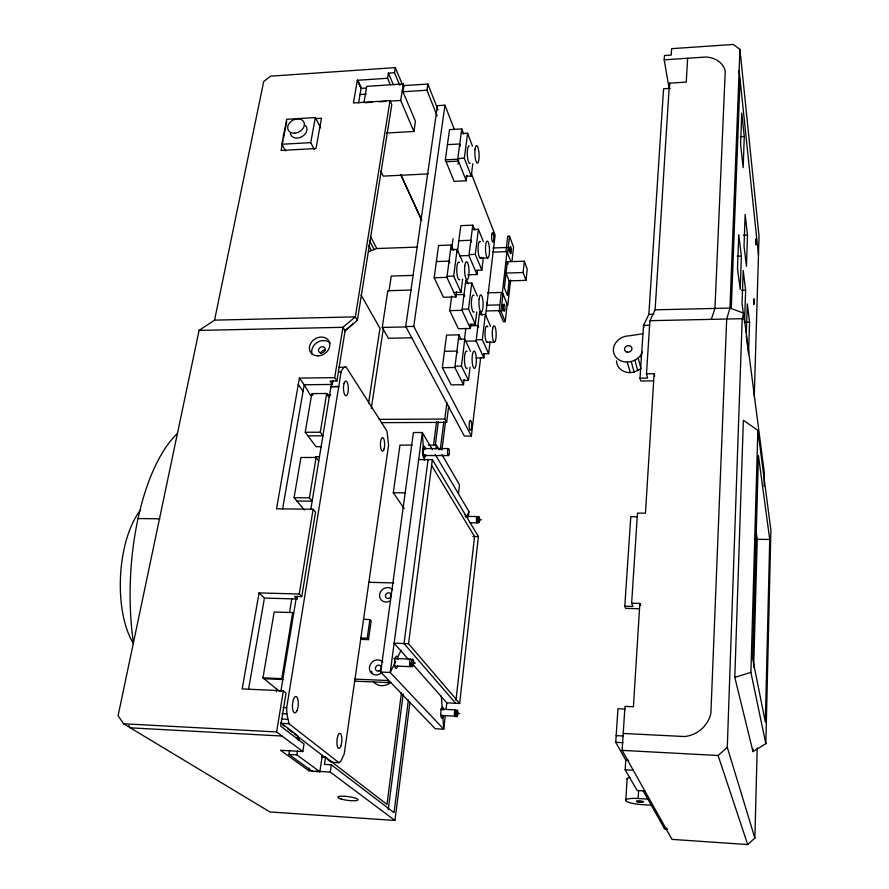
<?xml version="1.0" encoding="UTF-8"?>
<svg xmlns="http://www.w3.org/2000/svg" width="889" height="889" viewBox="0 0 889 889"><rect width="100%" height="100%" fill="white"/><g stroke="black" fill="none" stroke-linecap="round" stroke-linejoin="round"><path stroke-width="1.33" d="M769.73 539.49L765.329 721.99L752.683 658.816L758.428 455.512L769.73 539.49L754.55 539.245M765.829 743.671L770.907 530.3L757.85 430.365L743.371 420.286L734.803 677.34L752.961 751.594L765.829 743.671L750.905 672.384L757.85 430.365M687.63 58.252L686.252 82.11L669.439 83.155L655.115 309.828L649.915 320.685L646.481 373.813L654.137 373.713L645.458 513.197L637.469 513.097L631.646 603.187L639.847 603.42L633.413 706.766L624.967 706.388L622.122 750.372L672.006 839.383L747.693 844.55L754.861 838.094L757.217 748.016M764.096 486.105L764.418 473.637L743.66 313.139L729.969 308.072L655.115 309.828M753.672 667.572L757.25 539.29L755.994 531.178M752.961 751.594L753.039 748.838M754.272 396.116L759.039 236.33L739.948 49.362L733.269 44.45L671.617 48.673L671.217 55.074L664.483 55.529L664.194 59.807L669.117 88.489M746.338 333.286L747.305 303.894L749.571 322.185L748.56 353.755L746.249 335.964M744.538 322.64L745.638 290.203L743.193 270.489L742.048 303.449L743.293 313.039M747.493 235.029L746.438 266.289L744.037 246.197L745.138 214.449L747.493 235.029L743.615 235.163M744.271 136.517L743.16 167.654L740.604 144.663L741.77 113.07L744.271 136.517L740.281 136.728M741.382 256.032L740.204 289.37L737.503 268.6L738.748 234.707L741.382 256.032L737.281 256.154M754.861 838.094L727.291 747.316L742.204 318.695L743.66 313.139M739.948 49.362L729.969 308.072L726.702 319.029L710.9 713.2A30.404 29.615 -0.9 0 1 684.674 736.548L623.222 733.458M731.269 308.639L740.059 79.377M651.97 805.245L641.725 804.601A14.335 2.9 5.3 0 1 625.8 800.678A14.335 2.9 5.3 0 1 638.135 798.511L638.613 790.465M625.8 799.944L627.134 778.664M644.903 790.977L637.191 790.554L625.156 769.83L625.778 760.106L615.721 742.304L617.966 708.733L625.145 709.066M653.182 380.859L640.769 381.003L640.002 378.181L643.525 325.33L648.848 314.417L663.561 88.778L670.328 88.355M639.202 608.754L625.689 608.365L624.8 606.22L630.779 516.676L637.38 516.765M526.021 280.379L527.221 269.1L524.343 261.199L507.33 261.755L504.374 287.847L507.452 295.548L509.097 280.868L506.052 273.067L523.121 272.545L526.021 280.379L509.097 280.868M523.121 272.545L524.343 261.199M505.241 321.651L500.985 311.361L502.974 293.837L501.129 293.892L499.14 311.406L503.407 321.685L505.241 321.651L507.186 304.271M511.986 261.277L513.564 247.12L509.508 236.207L507.697 236.274L505.919 251.831M510.586 280.079L507.741 305.66L502.407 292.414L507.041 251.609L492.562 252.098M476.871 522.632L477.204 519.687L481.349 519.743M507.597 253.076L509.508 236.207M413.196 664.805L446.789 702.832L459.657 703.432L478.415 536.578L432.365 459.635L418.675 459.602M455.935 700.488L474.559 536.523L431.654 465.547M445.256 716.001L443.722 729.169L435.232 728.736L380.725 672.084L413.407 432.532L422.297 432.51L432.51 449.812M446.022 709.422L446.789 702.832M468.359 517.142L468.992 511.642L435.232 454.435M483.472 353.778L488.65 353.689L490.017 341.854M488.65 353.689L482.338 339.698L485.327 314.384L480.116 314.506M454.39 129.627L444.956 105.202L437.455 105.658L405.728 326.563L464.325 436.043L471.37 436.032L480.638 357.578M485.516 316.295L495.117 235.096L471.27 173.355M476.093 357.989L483.86 357.867L484.338 353.755M483.86 357.867L476.115 340.987L479.638 311.606M458.446 493.784L459.524 484.872L441.866 454.468M463.036 380.448L468.481 380.381L470.092 367.079M469.948 324.207L475.304 324.096L476.782 311.939M476.582 270.267L481.849 270.1L483.349 257.71M461.224 339.587L458.968 334.853L446.578 335.097L442.344 367.668L451.234 384.87L463.491 384.737L464.147 379.381M451.634 296.159L449.756 310.628L458.335 328.73L470.37 328.474L470.859 324.441M467.77 274.79L476.982 274.512L477.482 270.434M464.558 338.642L465.825 328.397M468.481 380.381L461.447 366.079L464.791 339.131L459.302 339.231M475.304 324.096L468.525 309.05L471.748 283.058L466.347 283.213M481.849 270.1L475.304 254.365L478.404 229.295L473.104 229.506M336.909 381.014L334.686 377.658L299.415 378.092L304.216 384.781L332.33 384.426L330.097 381.103L336.909 381.014L345.088 330.819L357.378 320.318L355.333 316.851L214.571 320.14L199.092 330.408L118.093 715.734L123.571 723.79L269.889 811.935L394.96 820.469L409.973 702.054M441.933 450.056L445.422 422.519M381.481 422.642L446.634 422.386L448.712 405.995M470.37 328.474L462.036 310.328L465.836 280.157M476.982 274.512L468.948 255.532L472.77 225.173L460.802 225.639L457.357 252.132M463.491 384.737L454.846 367.49L458.968 334.853M435.921 449.112L436.432 445.111L428.331 445.111M465.836 176.311L471.237 176.055L472.826 163.709M453.568 250.487L451.19 245.042L438.588 245.497L434.188 277.746L443.433 297.259L455.89 296.926L456.568 291.625M410.207 666.506L410.674 662.883L415.485 663.083M408.407 699.81L394.038 812.679L331.353 764.818L324.474 764.407L325.552 757.172L321.629 756.95M440.311 449.301L443.822 421.775M446.634 422.386L444.811 419.052L446.9 402.617M454.057 292.503L460.98 292.314L462.658 279.146M460.98 292.314L453.668 276.101L457.146 249.409L450.656 249.631M463.725 134.128L461.769 128.949L449.512 129.65L445.345 159.82L454.101 181.345L466.225 180.767L466.925 175.355M401.428 692.953L386.971 804.445L325.552 757.172M433.543 445.178L436.577 421.775M459.657 703.432L408.54 643.736L432.365 459.635M388.271 809.512L403.173 694.02M435.299 445.145L438.321 421.775M453.023 238.763L451.601 249.609M471.237 176.055L464.314 158.164L467.603 133.194L462.147 133.506M428.076 459.624L404.028 643.569L455.624 703.243M458.068 164.165L458.824 158.442L464.314 158.164M455.89 296.926L446.911 277.368L451.19 245.042M466.225 180.767L457.713 159.187L461.769 128.949M404.195 508.619L393.305 492.75L399.972 445.111L412.129 445.111M369.88 619.533L371.146 620.955L368.502 639.647L367.224 638.269L369.88 619.533L363.268 619.322M471.37 436.032L413.763 326.396L444.956 105.202M394.96 820.469L330.286 772.096L331.353 764.818M437.144 115.903L426.942 90.222L427.853 84.044L403.973 85.6L403.295 83.966L366.713 86.366L363.934 102.768M371.291 408.484L383.437 327.93M388.993 291.07L391.249 276.057L413.407 275.379M386.382 133.017L413.907 131.461L415.43 121.315L403.006 91.756L403.973 85.6M289.592 750.494L288.958 754.405L312.25 771.285L319.851 771.741L322.296 755.361M368.557 403.317L379.959 328.308L361.09 295.037M411.907 337.809L388.371 338.264L382.259 327.43L387.815 290.714L411.374 290.058M312.972 771.052L308.972 770.807L309.383 768.185M308.972 770.807L280.524 750.294L302.838 751.561L304.016 743.949L280.657 726.113L286.047 693.02L283.369 690.797L242.175 688.919L259.066 592.907L299.237 594.019L301.76 596.619L315.528 512.164L313.128 509.241L276.523 508.808L299.415 378.092M297.415 739.759L298.015 735.981L280.491 722.49M319.851 771.741L296.848 754.861L297.459 750.938M299.104 740.47L299.515 737.859L296.904 737.714M413.907 131.461L400.706 100.468L403.295 83.966M390.271 84.599L387.56 78.265L357.356 80.277L353.433 102.946L390.015 100.657L355.333 316.851L342.943 327.308L199.092 330.408M399.85 85.455L394.494 72.72L395.316 67.62L270.556 76.165L263.7 81.555L214.571 320.14M357.378 320.318L391.782 104.713L390.015 100.657M387.56 78.265L388.382 73.142L394.494 72.72M338.998 762.695L288.992 723.746L286.88 713.867L286.669 707.766L341.132 371.88A21.325 7.09 89.2 0 1 346.199 367.168L386.993 431.087L388.571 445.156L344.21 754.028L340.887 761.095L338.998 762.695L331.253 762.24L327.274 759.184M259.066 592.907L264.433 598.064L297.082 598.997L297.526 596.286M332.33 384.426L332.997 380.37M302.838 751.561L276.623 731.958L283.369 690.797M299.237 594.019L313.128 509.241M334.686 377.658L342.943 327.308L345.088 330.819M276.401 691.753L276.857 689.019M289.547 612.488L291.814 598.83M296.882 501.029L312.161 501.185L309.428 497.84L316.106 457.502L300.927 457.468L294.081 497.696L304.483 510.064M307.916 435.843L322.918 435.821L320.296 432.221L326.708 393.471L311.806 393.616L305.227 432.254L316.051 446.689L321.429 446.689M264.022 678.718L282.813 679.529L281.78 678.651L292.67 612.577L274.168 612.01L262.955 677.84L278.846 690.909L281.469 691.031M280.846 691.453L296.148 598.486M310.806 509.408L331.43 383.892M358.578 102.991L361.078 88.4L357.611 80.266L361.323 88.389L357.356 80.277M248.564 689.242L264.433 598.064M282.546 509.153L304.216 384.781L310.361 395.049L311.639 395.816M314.295 149.363L310.717 142.651L315.362 117.57L286.725 119.304L281.846 144.251L285.591 150.93M283.058 140.351L281.091 150.441L315.962 148.541L321.518 118.226L315.284 118.604M283.547 137.828L284.047 135.295L283.202 135.35M284.302 133.939L286.703 121.671M711.3 319.362L714.956 308.416L725.235 71.453A24.614 19.002 -13.9 0 0 706.033 57.018L664.194 59.807M395.683 661.327L390.227 672.473L380.725 672.084M396.894 658.86L401.139 650.192M466.569 516.587L468.992 511.642M642.791 333.786L629.168 335.82A15.069 12.946 -16.3 0 0 613.388 349.199A15.069 12.946 -16.3 0 0 627.301 362.067C633.69 361.89 640.024 358.123 642.425 352.055M622.122 750.372L718.101 755.494L727.291 747.316M344.654 330.93L352.877 323.907M616.51 360.923A14.869 12.824 -16.1 0 0 630.279 372.624L634.135 372.124L640.991 368.646L638.146 358.034M368.746 251.676L376.803 248.542L417.463 247.086M734.803 677.34L750.905 672.384M360.69 88.422L366.101 88.067M359.645 94.534L366.412 94.101M403.006 91.756L426.942 90.222M365.301 102.68L372.113 102.257M378.914 101.835L385.726 101.402M389.815 101.146L400.706 100.468M281.846 144.251L310.717 142.651M447.445 144.651L459.746 143.985L460.502 145.918M445.345 159.82L457.713 159.187M446.122 161.731L458.468 161.098M428.209 173.922L383.159 176.122L380.792 171.166M458.846 240.708L470.87 240.274L471.57 241.975M493.028 247.998L507.419 247.486M469.948 254.554L475.304 254.365M459.546 255.854L468.948 255.532M480.304 258.21L487.672 257.966A8.446 1.989 88.2 0 0 489.139 245.586A8.446 1.989 88.2 0 0 485.672 245.031A8.446 1.989 88.2 0 0 487.672 257.966M436.399 261.533L449.056 261.122L449.845 262.877M447.134 276.29L453.668 276.101M434.188 277.746L446.911 277.368M487.75 292.814L502.407 292.414M455.879 294.726L464.036 294.515L464.758 296.137M741.682 290.314L745.638 290.203M486.25 305.227L499.574 304.894M463.08 309.183L468.525 309.05M449.756 310.628L462.036 310.328M486.361 310.95L499.685 310.628M499.14 311.406L500.985 311.361M648.848 314.417L653.715 314.306M649.915 320.685L742.204 318.695M405.728 326.563L413.763 326.396M382.259 327.43L406.695 326.908M470.081 325.752L477.96 325.585L478.638 327.096M745.76 322.263L749.571 322.185M649.759 325.207L643.525 325.33L644.025 327.308M477.082 339.798L482.338 339.698M465.558 341.176L476.115 340.987M487.161 342.354L494.406 342.221M444.467 351.299L456.913 351.088L457.679 352.644M338.665 367.313L346.299 367.201M455.913 366.157L461.447 366.079M442.344 367.668L454.846 367.49M338.565 371.913L341.132 371.88M640.002 378.181L647.603 378.092L646.481 373.813M330.986 386.537L338.72 386.448M330.997 386.771L338.731 386.682M310.361 395.049L313.05 395.027M326.496 394.905L330.53 394.86M327.019 395.349L329.697 395.327M327.096 395.516L329.786 395.494M327.73 395.672L330.419 395.649M379.214 419.364L444.811 419.052M305.227 432.254L320.296 432.221M424.064 448.556L448.367 448.567M424.231 455.524L448.523 455.579M315.384 456.713L319.518 456.724M393.305 492.75L405.395 492.85M294.081 497.696L309.428 497.84M465.114 516.376L477.349 516.542A3.178 0.778 -89.3 0 1 477.804 521.632A3.178 0.778 -89.3 0 1 476.471 520.91A3.178 0.778 -89.3 0 1 477.349 516.542M470.27 522.754L477.071 522.843M138.006 518.531L159.809 518.832M472.948 536.489L478.415 536.578M368.802 582.295L393.705 582.928M301.76 596.619L294.537 596.419L297.082 598.997M624.8 606.22L632.935 606.442L631.646 603.187M360.578 638.035L367.224 638.269M360.556 639.369L368.502 639.647M408.54 643.736L394.138 643.214L408.662 659.66M393.738 658.449L410.862 659.116A3.778 1.078 -87.5 0 1 411.496 664.905A3.778 1.078 -87.5 0 1 409.64 664.65A3.778 1.078 -87.5 0 1 410.862 659.116M394.649 666.028L410.474 666.661M354.744 679.096L387.548 680.507L389.626 682.652L354.933 681.152M262.955 677.84L281.78 678.651M440.622 709.166L455.412 709.866M455.535 713.3L459.624 713.5M283.058 707.6L286.669 707.766M440.577 715.434L453.901 716.078M616.177 735.625L623.4 735.97M282.057 713.634L286.88 713.867M281.646 719.012L287.669 719.323M281.78 723.368L288.992 723.746M615.721 742.304L622.956 742.682M625.156 769.83L633.29 770.241M123.571 723.79L276.623 731.958M282.091 736.036L130.294 727.835L128.727 725.557M625.778 760.106L628.479 760.251M288.958 754.405L296.848 754.861M315.639 771.208L330.286 772.096M638.135 798.511L648.548 799.155M664.172 828.081L666.883 828.259M667.483 829.326L664.772 829.148L643.169 790.888M282.691 724.924L284.791 726.546M287.947 728.969L292.159 732.203M294.259 733.814L325.285 757.65M292.67 612.577L293.67 613.554M316.106 457.502L318.773 461.013M298.293 384.481L302.993 391.093M326.708 393.471L329.274 397.227M422.675 449.612L423.253 450.567M436.432 445.111L439.144 449.79M368.724 245.397L371.302 250.298M369.513 240.663L374.013 249.242M370.402 236.274L376.803 248.542M315.362 117.57L320.64 127.805M464.791 339.131L470.559 351.344M400.861 174.977L421.63 220.15M400.983 174.977L421.664 220.15M466.547 280.102L468.181 283.824M480.338 311.572L481.971 315.284M457.146 249.409L462.669 262.144M471.748 283.058L477.382 296.07M485.327 314.384L490.506 326.307M486.505 302.549L487.528 304.949M388.382 73.142L393.271 84.588M395.316 67.62L402.773 85.444M472.77 225.173L474.737 230.018M478.404 229.295L483.36 241.63M427.853 84.044L438.021 109.814M507.33 261.755L508.186 264.011M639.847 603.42L640.669 605.587M507.041 251.609L510.786 261.455M467.603 133.194L472.47 146.185M718.101 755.494L747.693 844.55M627.301 362.067L630.279 372.624M631.201 361.556L634.135 372.124M634.902 360.189L637.78 370.769M640.713 355.267L641.414 357.923M654.137 373.713L654.737 376.091M669.439 83.155L669.884 85.755M743.649 315.784L744.182 319.896M739.126 70.564L758.473 255.121M423.597 450.479L422.297 432.51L390.227 672.473L443.722 729.169L442.733 715.401M423.897 454.635L424.297 460.158M441.333 696.12L442.333 709.889M627.145 779.475A14.246 3.067 5.1 0 1 629.934 777.431M390.749 682.396A12.979 11.779 -47.5 0 1 373.413 681.652M320.751 353.344A3.545 2.923 -32.3 0 1 325.463 350.266M133.283 642.058A159.364 67.453 -87.3 0 1 176.855 433.999M312.35 354.711A10.679 8.79 -32.3 0 1 317.006 342.576A10.679 8.79 -32.3 0 1 330.086 343.132M502.718 305.683A2.867 0.656 88.8 0 1 502.663 310.183M509.186 248.353A2.834 0.633 88.3 0 1 509.408 251.12M424.709 454.901A3.5 0.989 -89.9 0 1 423.386 454.301A3.5 0.989 -89.9 0 1 423.453 449.567A3.5 0.989 -89.9 0 1 424.775 449.367M425.598 454.457A5.745 1.611 -89.9 0 1 423.208 456.746A5.745 1.611 -89.9 0 1 422.997 447.989A5.745 1.611 -89.9 0 1 425.464 448.756M305.394 125.516A8.746 6.623 -28.3 0 1 301.571 136.85A8.746 6.623 -28.3 0 1 290.37 133.194M372.058 673.062A7.857 7.123 -47.3 0 1 371.569 671.217M381.392 672.929A7.89 7.145 -47.2 0 1 370.891 672.517A7.89 7.145 -47.2 0 1 372.347 661.849A7.89 7.145 -47.2 0 1 382.848 662.249M389.649 601.164A7.679 6.879 -40.9 0 1 380.336 598.797A7.679 6.879 -40.9 0 1 382.948 589.14A7.679 6.879 -40.9 0 1 392.716 589.818M509.441 248.62A3.567 0.789 88.3 0 1 509.564 251.331M502.641 304.571A3.623 0.822 88.8 0 1 502.763 310.839M487.661 342.043A8.234 1.967 88.9 0 1 485.016 333.142A8.234 1.967 88.9 0 1 487.839 326.963M459.846 279.602A8.901 2.267 88.2 0 1 456.779 270.689A8.901 2.267 88.2 0 1 459.48 262.455M470.159 163.354A8.757 2.122 87.2 0 1 467.303 154.942A8.757 2.122 87.2 0 1 469.248 146.018M474.248 311.928A8.546 2.111 88.6 0 1 471.403 303.594A8.546 2.111 88.6 0 1 473.904 295.448M467.392 368.157A8.679 2.189 89.1 0 1 464.447 360.089A8.679 2.189 89.1 0 1 467.036 351.411M481.305 257.243A8.434 2.034 88.1 0 1 478.126 250.52A8.434 2.034 88.1 0 1 480.493 241.764M133.55 643.769A79.599 35.96 -87.1 0 1 140.562 509.953M397.727 665.594A6.19 1.811 -87.4 0 1 394.916 666.917A6.19 1.811 -87.4 0 1 395.416 657.449A6.19 1.811 -87.4 0 1 398.05 659.438M443.1 716.623A5.601 1.456 -87.2 0 1 440.966 716.245A5.601 1.456 -87.2 0 1 441.633 708.066A5.601 1.456 -87.2 0 1 443.644 709.9M464.436 514.72A5.201 1.322 -89.2 0 1 466.125 517.531M753.739 300.738C754.05 312.784 754.317 292.392 753.739 300.738M755.606 240.808C755.872 252.987 756.183 232.807 755.606 240.808M627.056 352.077A3.767 3.234 -16.3 0 0 631.89 347.977A3.767 3.234 -16.3 0 0 625.767 346.621A3.767 3.234 -16.3 0 0 627.056 352.077M637.757 801.967A3.589 0.722 5.3 0 0 643.48 801.989A3.589 0.722 5.3 0 0 638.602 800.789A3.589 0.722 5.3 0 0 637.757 801.967M388.726 598.441A3.067 2.756 -40.9 0 0 390.693 593.641A3.067 2.756 -40.9 0 0 385.648 594.808A3.067 2.756 -40.9 0 0 388.726 598.441M341.098 799.033A10.168 1.889 7.4 0 0 357.789 800.133A10.168 1.889 7.4 0 0 344.965 796.288A10.168 1.889 7.4 0 0 341.098 799.033M378.77 671.084A3.156 2.856 -47.2 0 0 380.792 666.094A3.156 2.856 -47.2 0 0 375.636 667.239A3.156 2.856 -47.2 0 0 378.77 671.084M318.051 355.856A10.735 8.812 -32.3 0 0 329.152 341.565A10.735 8.812 -32.3 0 0 311.65 341.943A10.735 8.812 -32.3 0 0 318.051 355.856M321.329 353A3.556 2.934 -32.3 0 0 325.03 348.255A3.556 2.934 -32.3 0 0 319.218 348.366A3.556 2.934 -32.3 0 0 321.329 353M455.757 715.723A3.423 0.867 -87.3 0 0 455.635 709.989A3.423 0.867 -87.3 0 0 454.379 714.156A3.423 0.867 -87.3 0 0 455.757 715.723M449.145 454.335A3.512 0.933 -89.9 0 0 448.601 448.612A3.512 0.933 -89.9 0 0 447.556 453.279A3.512 0.933 -89.9 0 0 449.145 454.335M413.441 664.983A3.778 1.067 -87.5 0 0 412.807 659.194A3.778 1.067 -87.5 0 0 411.596 664.728A3.778 1.067 -87.5 0 0 413.441 664.983M457.524 715.801A3.423 0.856 -87.3 0 0 457.402 710.078A3.423 0.856 -87.3 0 0 456.157 714.234A3.423 0.856 -87.3 0 0 457.524 715.801M479.482 521.654A3.178 0.778 -89.3 0 0 479.027 516.565A3.178 0.778 -89.3 0 0 478.149 520.932A3.178 0.778 -89.3 0 0 479.482 521.654M297.037 710.555A8.212 2.9 -86 0 0 296.637 696.798A8.212 2.9 -86 0 0 292.414 706.688A8.212 2.9 -86 0 0 297.037 710.555M384.137 448.789A6.812 2.1 -90 0 0 382.926 437.677A6.812 2.1 -90 0 0 380.559 446.645A6.812 2.1 -90 0 0 384.137 448.789M344.021 383.503A7.345 2.434 89.2 0 0 345.465 395.594A7.345 2.434 89.2 0 0 348.188 386.159A7.345 2.434 89.2 0 0 344.021 383.503M340.798 746.182A7.601 2.456 -86 0 0 340.465 733.525A7.601 2.456 -86 0 0 336.887 742.893A7.601 2.456 -86 0 0 340.798 746.182M294.681 133.183A8.79 6.634 -28.3 0 0 303.838 122.015A8.79 6.634 -28.3 0 0 289.558 122.893A8.79 6.634 -28.3 0 0 294.681 133.183M503.385 305.827A3.623 0.822 88.8 0 0 504.196 311.272A3.623 0.822 88.8 0 0 504.808 305.849A3.623 0.822 88.8 0 0 503.385 305.827M509.864 248.298A3.567 0.789 88.3 0 0 510.653 253.765A3.567 0.789 88.3 0 0 511.242 248.553A3.567 0.789 88.3 0 0 509.864 248.298M469.448 422.064A4.978 1.256 89.8 0 0 470.181 430.209A4.978 1.256 89.8 0 0 471.581 423.675A4.978 1.256 89.8 0 0 469.448 422.064M491.739 234.763A4.734 1.1 88.1 0 0 492.839 242.041A4.734 1.1 88.1 0 0 493.662 235.163A4.734 1.1 88.1 0 0 491.739 234.763M492.75 328.252A8.245 1.934 89 0 0 493.906 341.976A8.245 1.934 89 0 0 496.051 331.719A8.245 1.934 89 0 0 492.75 328.252M464.791 266.078A8.912 2.223 88.3 0 0 467.025 279.613A8.912 2.223 88.3 0 0 468.659 266.456A8.912 2.223 88.3 0 0 464.791 266.078M475.059 149.208A8.768 2.089 87.2 0 0 477.171 163.043A8.768 2.089 87.2 0 0 478.727 150.719A8.768 2.089 87.2 0 0 475.059 149.208M479.127 299.171A8.557 2.067 88.6 0 0 481.205 312.039A8.557 2.067 88.6 0 0 482.716 299.226A8.557 2.067 88.6 0 0 479.127 299.171M472.604 353.8A8.69 2.156 89.2 0 0 473.893 368.202A8.69 2.156 89.2 0 0 476.282 357.2A8.69 2.156 89.2 0 0 472.604 353.8"/></g></svg>
